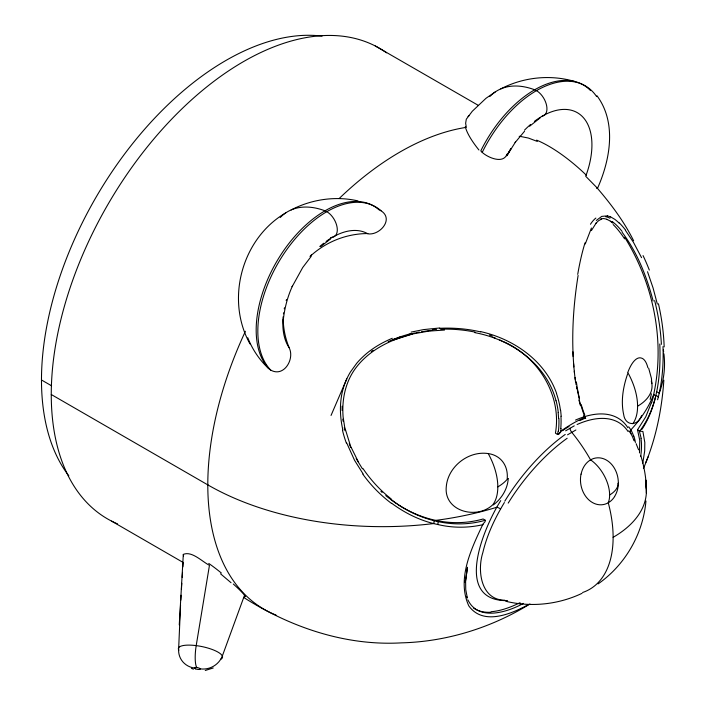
<?xml version="1.0" encoding="UTF-8"?>
<svg xmlns="http://www.w3.org/2000/svg" width="706" height="706" viewBox="0 0 706 706"><rect width="100%" height="100%" fill="white"/><g stroke="black" fill="none" stroke-linecap="round" stroke-linejoin="round"><path stroke-width="1.06" d="M342.119 406.162L342.119 410.53M464.892 582.494L464.945 580.985M618.279 484.122L618.306 483.019A29.652 17.12 0 0 1 609.622 494.959M179.262 624.898L183.313 554.404C191.767 550.715 202.057 561.57 209.453 565.329L196.197 645.619A19.768 4.739 -82.8 0 0 196.745 667.488M180.542 605.139L178.609 649.776A19.768 18.541 -24.4 0 0 194.397 668.044M180.807 600.179L181.089 595.211M181.433 589.254L181.804 583.297M182.192 577.34L182.519 572.381M182.898 566.856L183.216 562.435M663.843 380.19C661.84 410.504 655.477 440.579 643.413 468.537M561.049 428.551L560.732 431.772A6.151 4.501 -54 0 1 559.558 433.378L559.558 433.378M639.486 452.952L639.76 440.412L637.527 429.83L645.769 416.814L651.4 402.632M645.946 501.022C643.104 533.93 625.172 564.994 598.088 583.915M558.111 431.163L557.678 434.419A1.765 1.288 79.3 0 1 557.334 434.287L555.428 433.184C562.073 395.21 538.06 356.442 503.104 341.501M465.563 581.117L467.425 567.58M467.469 567.227L465.607 580.711L465.739 589.536L467.204 597.311M183.313 554.404L183.551 555.957M578.108 275.455C572.434 310.772 570.748 346.981 575.611 382.493M283.477 318.3C284.853 307.225 287.721 296.379 292.355 286.212L292.125 286.689L302.697 267.556L311.187 256.384M637.527 429.83L639.318 430.863A1.747 0.988 1.3 0 0 639.76 431.057C658.31 406.453 660.887 373.624 659.801 344.007M642.787 463.136L644.693 450.94L644.807 442.494L642.901 431.498L639.83 431.075M650.155 399.411L651.435 393.807M628.808 430.695L630.943 433.705A4.942 4.315 -31.2 0 1 630.864 429.875A242.158 139.806 0 0 0 653.65 394.566C665.326 341.175 653.482 283.335 624.642 237.251M657.595 399.772C662.272 382.502 663.614 364.437 663.005 346.602M585.265 243.958L591.434 228.02M596.623 96.572A97.569 56.33 -60 0 0 482.224 152.381C487.811 157.623 503.449 164.313 506.987 154.137M645.849 462.43L648.126 456.764M331.043 415.437L346.787 378.866A65.826 65.04 -24.3 0 1 350.555 371.806L356.733 363.255A74.104 72.842 -29.4 0 1 362.054 357.615C370.676 349.188 381.214 342.931 392.28 338.28M346.787 378.866L345.728 381.311A69.973 69.091 -26.1 0 0 341.88 393.886C339.533 405.853 340.151 418.27 342.895 430.113M504.384 502.531C494.959 518.133 486.99 534.839 482.825 552.666C477.053 570.572 480.839 599.959 504.764 600.232M506.749 155.841L515.468 142.065L515.151 142.524L524.558 131.21M641.542 415.675C637.483 426.83 625.066 425.806 623.68 414.572C620.592 400.708 623.283 386.076 627.987 372.892A49.411 28.531 60 0 1 632.823 423.768M500.739 500.625C484.378 526.182 451.884 601.512 507.596 600.638M591.416 230.544L596.182 223.008M339.127 198.562A271.784 156.909 -60 0 1 466.348 127.354L465.633 123.321L466.295 119.226L472.296 111.248L485.984 98.302L495.347 91.868M596.349 220.466L601.706 216.398L607.531 215.851M595.793 223.405L598.538 220.731L601.636 219.001M468.043 116.534L469.031 115.652M529.615 126.233L540.134 117.911M320.568 246.721L330.487 238.946M557.334 434.287L558.111 433.722M371.268 351.606L373.05 350.326M285.701 212.903C241.761 238.504 225.285 299.547 249.986 343.91M559.664 432.619L560.829 431.798M562.382 430.731L563.159 430.21M529.959 603.974C491.482 627.705 446.704 641.719 401.467 642.857C345.569 646.096 290.51 627.316 243.764 597.497M565.638 430.828L574.252 425.85M567.545 434.817L575.893 429.998M528.732 604.433C511.268 614.017 483.169 625.975 468.802 605.889C456.429 578.841 471.555 548.333 483.151 523.711C484.025 522.837 485.649 521.69 485.225 520.278A1.747 1.033 -1.2 0 0 484.898 520.013L483.107 518.981C470.708 522.528 457.603 523.464 444.815 521.902A120.902 111.53 -75 0 1 435.734 520.375C421.976 517.454 408.871 511.718 397.125 504.005M523.455 603.392C507.235 612.349 478.13 621.501 467.831 599.756M291.146 209.929C311.452 199.33 335.615 195.738 358.021 200.919M500.792 88.894C523.375 77.104 550.433 74.262 574.896 81.534M412.639 333.947C390.992 339.445 369.45 349.717 355.771 368.002C345.287 381.937 341.722 399.861 343.116 416.999L344.704 427.236L350.582 446.21L358.569 462.306M388.168 341.73L392.121 340.001M213.247 667.973L205.269 670.471M582.044 593.322C558.49 604.539 531.177 607.46 505.823 601.274M393.127 339.604L396.119 338.421M397.125 338.059L400.152 336.991M394.036 339.86L412.578 333.982L428.78 331.105L444.515 330.046M485.225 520.278C452.775 529.694 416.884 519.987 390.886 499.257M408.262 334.565L412.33 333.55M411.166 332.094L423.582 329.596L439.75 327.972M600.78 218.851L603.683 218.542L606.878 219.187M413.345 333.329L415.384 332.888M416.399 332.667L419.443 332.094M421.473 331.749L423.503 331.432M424.518 331.273L428.568 330.752M429.575 330.655L432.593 330.346M490.802 612.261C484.801 612.57 478.5 611.546 473.505 608.016M244.497 597.029L244.973 596.773L244.373 595.688L222.346 655.971A19.768 18.541 -24.4 0 1 200.239 668.864M520.631 136.479L528.388 138.049L537.354 141.447M597.408 188.484L596.658 187.937M488.217 453.579C468.528 450.56 448.054 466.542 446.307 486.416C443.377 511.488 477.238 520.181 493.062 504.463A49.411 28.531 60 0 0 488.217 453.579A33.217 26.06 -45.4 0 1 507.217 478.642M483.178 524.62A115.184 106.032 -75.3 0 1 437.667 524.487C420.979 521.081 405.297 513.368 391.671 503.254M474.811 332.641C510.923 339.304 546.488 363.819 555.993 400.761M480.795 331.644C513.641 338.995 545.2 360.757 556.61 393.463M585.724 418.473L584.692 418.005L583.641 415.507M579.882 420.573A119.596 57.504 -52.8 0 1 585.15 418.226A1.765 0.644 46 0 0 585.459 418.384L585.503 418.402M191.432 668.405L193.435 669.156M492.7 337.106L495.383 338.121M499.716 339.948L502.275 341.095M610.443 216.777L614.723 219.284A65.826 20.73 69.2 0 1 618.182 222.178L619.365 223.325M375.318 45.996L478.527 105.494M653.659 394.566L655.742 395.775A1.977 1.024 14.1 0 1 658.274 397.134M41.477 379.978L51.591 385.811M51.264 394.504L207.802 484.872M111.557 521.099L182.898 562.32M330.593 237.631A84.005 48.502 60 0 1 332.552 237.225A70.353 40.621 -60 0 1 367.844 233.818C379.687 235.698 394.186 219.204 381.055 210.794A14.729 12.187 -9.7 0 0 378.857 209.708A97.34 56.198 -60 0 0 283.706 250.551A97.34 56.198 -60 0 0 268.783 368.594A14.729 13.229 -82.2 0 0 270.707 370.076C283.944 377.719 295.09 358.745 289.036 347.564A70.335 40.604 -60 0 1 283.124 316.809M395.192 502.707L396.481 503.572M394.557 502.266L390.118 499.036M611.272 221.472L612.199 222.134M610.487 221.163L612.94 223.184M389.491 498.56L385.767 495.586M220.528 573.793L231.047 582.724M380.922 491.35L382.123 492.435M633.626 240.746C623.98 221.313 610.805 203.831 596.685 187.452L585.715 176.271A70.335 40.604 -60 0 0 582.909 117.125A70.335 40.604 -60 0 0 534.38 121.406M596.685 187.452L597.452 188.449C610.178 159.935 616.956 122.667 596.967 95.751M628.675 426.759L630.864 429.875A111.698 52.5 -49.2 0 1 633.644 436.211M622.127 232.292C637.368 252.536 646.749 276.637 653.129 300.994M625.366 230.244L633.432 242.264L641.56 257.681M363.105 473.911L354.536 460.268L346.69 442.927M362.443 468.819L356.159 458.582M584.418 415.975L585.459 418.384M349.196 443.747L350.767 447.578M636.124 443.686L638.577 449.828M647.517 271.722L653.059 287.916L657.321 304.048M466.604 596.438L467.178 598.132M648.69 368.276L651.417 378.345L651.876 383.623M639.318 430.863L641.154 438.267M580.826 405.729L579.317 400.267M640.819 455.758C644.101 466.357 646.114 477.371 646.325 488.481M580.279 405.191L578.885 399.764M344.272 427.615L345.022 430.722M576.449 386.756L576.802 388.75M575.778 382.714L576.105 384.744M342.798 419.161L343.116 421.288M575.046 377.551L575.319 379.634M560.635 410.301L561.199 416.205M574.305 371.215L574.525 373.35M558.164 412.48L558.605 418.552M573.607 363.661L573.863 366.935M573.14 356.583L572.91 351.809M646.122 485.666L645.893 480.142L646.352 492.973M68.809 475.773A260.911 150.634 -60 0 1 95.301 198.518A260.911 150.634 -60 0 1 322.077 36.13M117.593 523.914A271.784 156.909 -60 0 1 106.429 207.043A271.784 156.909 -60 0 1 386.57 52.826M276.072 615.085A271.784 156.909 -60 0 1 245.423 331.264M478.924 149.999A98.663 23.642 37.9 0 1 465.307 126.648M207.82 484.881A247.047 142.63 0 0 0 433.59 523.57A1.977 0.768 -75.8 0 0 433.846 520.657M489.876 96.484A98.831 57.062 60 0 1 534.654 89.777A14.826 8.56 60 0 1 546.215 103.923A14.826 8.56 60 0 1 542.199 116.181M590.525 90.571A97.34 56.198 -60 0 0 480.804 150.855A14.729 6.76 23.7 0 0 482.233 152.381M524.54 130.116A70.335 40.604 -60 0 1 530.533 124.521M536.631 140.132A83.326 28.981 44.9 0 1 586.465 175.309M519.184 136.311A84.473 27.543 44.4 0 1 520.551 136.382M289.089 347.537A83.326 80.696 -27.9 0 1 283.185 319.306M283.45 313.852A70.335 40.604 -60 0 1 283.591 312.855M284.253 308.831A70.335 40.604 -60 0 1 284.456 307.816M286.195 300.606A70.335 40.604 -60 0 1 286.495 299.573M310.013 256.472A70.335 40.604 -60 0 1 311.461 254.813M319.792 246.509A70.335 40.604 -60 0 1 323.727 243.226M326.119 241.417A70.335 40.604 -60 0 1 332.552 237.225A14.826 8.56 60 0 0 336.568 224.958A14.826 8.56 60 0 0 325.007 210.812A98.831 57.062 60 0 0 280.229 217.519M270.707 370.076A97.569 56.33 -60 0 1 285.427 251.504A97.569 56.33 -60 0 1 381.055 210.794M268.73 368.647A98.752 91.233 -35.9 0 1 247.788 337.75M310.658 255.881A83.511 81.269 -30.4 0 1 367.844 233.545M208.738 563.423A42.969 9.001 39.2 0 1 221.366 573.034M233.289 584.012A31.664 2.639 39.6 0 1 245.361 596.482M178.847 650.226A22.521 6.469 11.5 0 1 203.125 646.828A22.521 6.469 11.5 0 1 220.404 659.422M663.914 353.847A247.047 142.63 0 0 1 659.183 393.33A1.977 0.971 12.5 0 0 656.589 392.051M663.331 349.858A247.047 142.63 0 0 1 663.649 351.844M560.74 431.216A122.632 59.383 -53.1 0 1 584.753 417.458M563.547 429.936A119.596 57.504 -52.8 0 1 569.036 426.45M605.633 216.733A72.868 23.783 73.3 0 1 609.94 218.233M613.17 224.561A68.129 21.145 68.8 0 1 624.563 238.813M653.844 394.751A120.902 68.658 79.1 0 1 651.576 402.826M654.647 300.571A142.453 87.588 76.6 0 1 661.39 344.351M612.058 221.463A65.755 20.959 69.5 0 1 622.074 231.383M606.948 219.451A68.491 21.559 69.4 0 1 611.361 221.878M579.352 398.925A93.166 36.527 89.1 0 1 577.111 388.406M584.806 415.119A88.744 37.956 -89.3 0 1 581.32 404.917M437.658 524.514A1.977 0.777 -78 0 0 437.826 521.593L435.734 520.384A242.158 139.806 0 0 0 496.883 507.226A4.942 1.386 29.5 0 1 500.616 508.955M558.773 434.049A1.836 1.341 -54.2 0 1 557.661 434.481M391.133 498.895A142.453 130.716 -85.5 0 1 362.902 468.449M432.593 329.667A142.515 125.474 -24.1 0 1 436.626 329.375M440.623 329.19A142.515 125.474 -24.1 0 1 474.988 332.102M556.081 400.734A93.166 82.761 -42.8 0 1 558.278 412.454M558.896 418.499A88.744 77.686 -47.3 0 1 558.437 431.154M489.461 335.041A141.068 124.53 -24.6 0 1 492.206 336.021M640.995 438.382A127.68 57.918 -47 0 1 640.686 456.27M520.534 603.136A116.437 45.06 -47.3 0 1 519.404 603.701M519.74 602.818A118.158 45.925 -47.4 0 1 491.164 611.705M560.952 416.258A91.692 79.672 -48.3 0 1 560.767 428.568M556.478 393.516A97.507 86.203 -43.7 0 1 560.449 410.345M439.732 328.299A145.083 126.233 -24 0 1 480.689 331.908M392.81 339.648A122.182 111.451 -28.6 0 1 411.448 333.532M346.346 443.068A113.322 108.936 -61.4 0 1 342.472 430.228M391.539 503.449A144.986 133.319 -82.5 0 1 362.822 474.158M559.505 433.493A3.857 2.948 -55.6 0 1 558.799 434.102M655.45 397.496A114.487 61.166 82.9 0 1 641.904 429.38M658.442 303.783A144.986 89.203 77.2 0 1 664.169 346.884M643.042 255.581A114.301 56.418 76.2 0 1 649.326 270.08M619.312 222.937A69.973 22.663 70 0 1 625.348 229.803M607.557 215.957A74.104 24.048 70.9 0 1 610.487 216.945M590.454 224.261A122.182 38.468 82 0 1 595.873 218.066M577.72 274.396A145.083 35.927 90 0 1 585.045 242.82M579.485 398.846A97.507 37.524 89.3 0 1 576.352 381.831M584.021 414.731A91.692 38.954 -89.2 0 1 580.756 404.459M647.896 367.738A32.644 11.976 -82.9 0 0 641.269 358.048A33.588 12.426 -82.4 0 0 627.793 372.459M651.311 381.116A49.411 28.531 0 0 1 637.58 406.197M507.843 478.536A49.411 28.531 0 0 1 497.809 486.893M508.232 478.483A32.414 26.44 -43.7 0 1 493.37 504.922M581.02 474.123A23.633 18.841 81.7 0 0 587.736 498.824A23.633 18.841 81.7 0 0 608.263 502.769A23.492 18.709 81.4 0 0 614.635 496.556M582.609 592.493A113.657 65.614 60 0 0 608.263 502.76A29.652 17.12 60 0 0 590.569 459.853A113.657 65.614 60 0 0 571.736 432.284A4.942 2.85 60 0 1 569.954 428.207M581.091 474.15A23.625 18.797 81.8 0 1 604.442 459.094A23.625 18.797 81.8 0 1 617.529 489.558A24.075 19.141 82 0 1 614.573 496.495M645.725 483.769A113.657 65.614 0 0 1 613.117 537.328M630.917 433.74A108.715 51.008 -49.3 0 1 633.679 439.856M633.856 439.706A108.592 51 -49.1 0 1 634.235 440.888M633.838 436.043A111.539 52.473 -49.1 0 1 635.409 442.485M577.102 424.5A107.488 53.85 -54.2 0 1 628.066 431.534M575.522 420.07A110.401 55.474 -54.3 0 1 627.855 427.686M508.214 503.104A107.418 46.128 -52.5 0 1 567.156 438.276M504.764 501.198A110.339 47.364 -52.6 0 1 565.232 434.437M510.888 148.737L506.979 155.294L510.888 148.737M195.641 668.864A3.009 0.865 11.5 0 0 200.266 669.076A3.009 0.865 11.5 0 0 196.056 667.426A3.009 0.865 11.5 0 0 195.641 668.864"/></g></svg>
